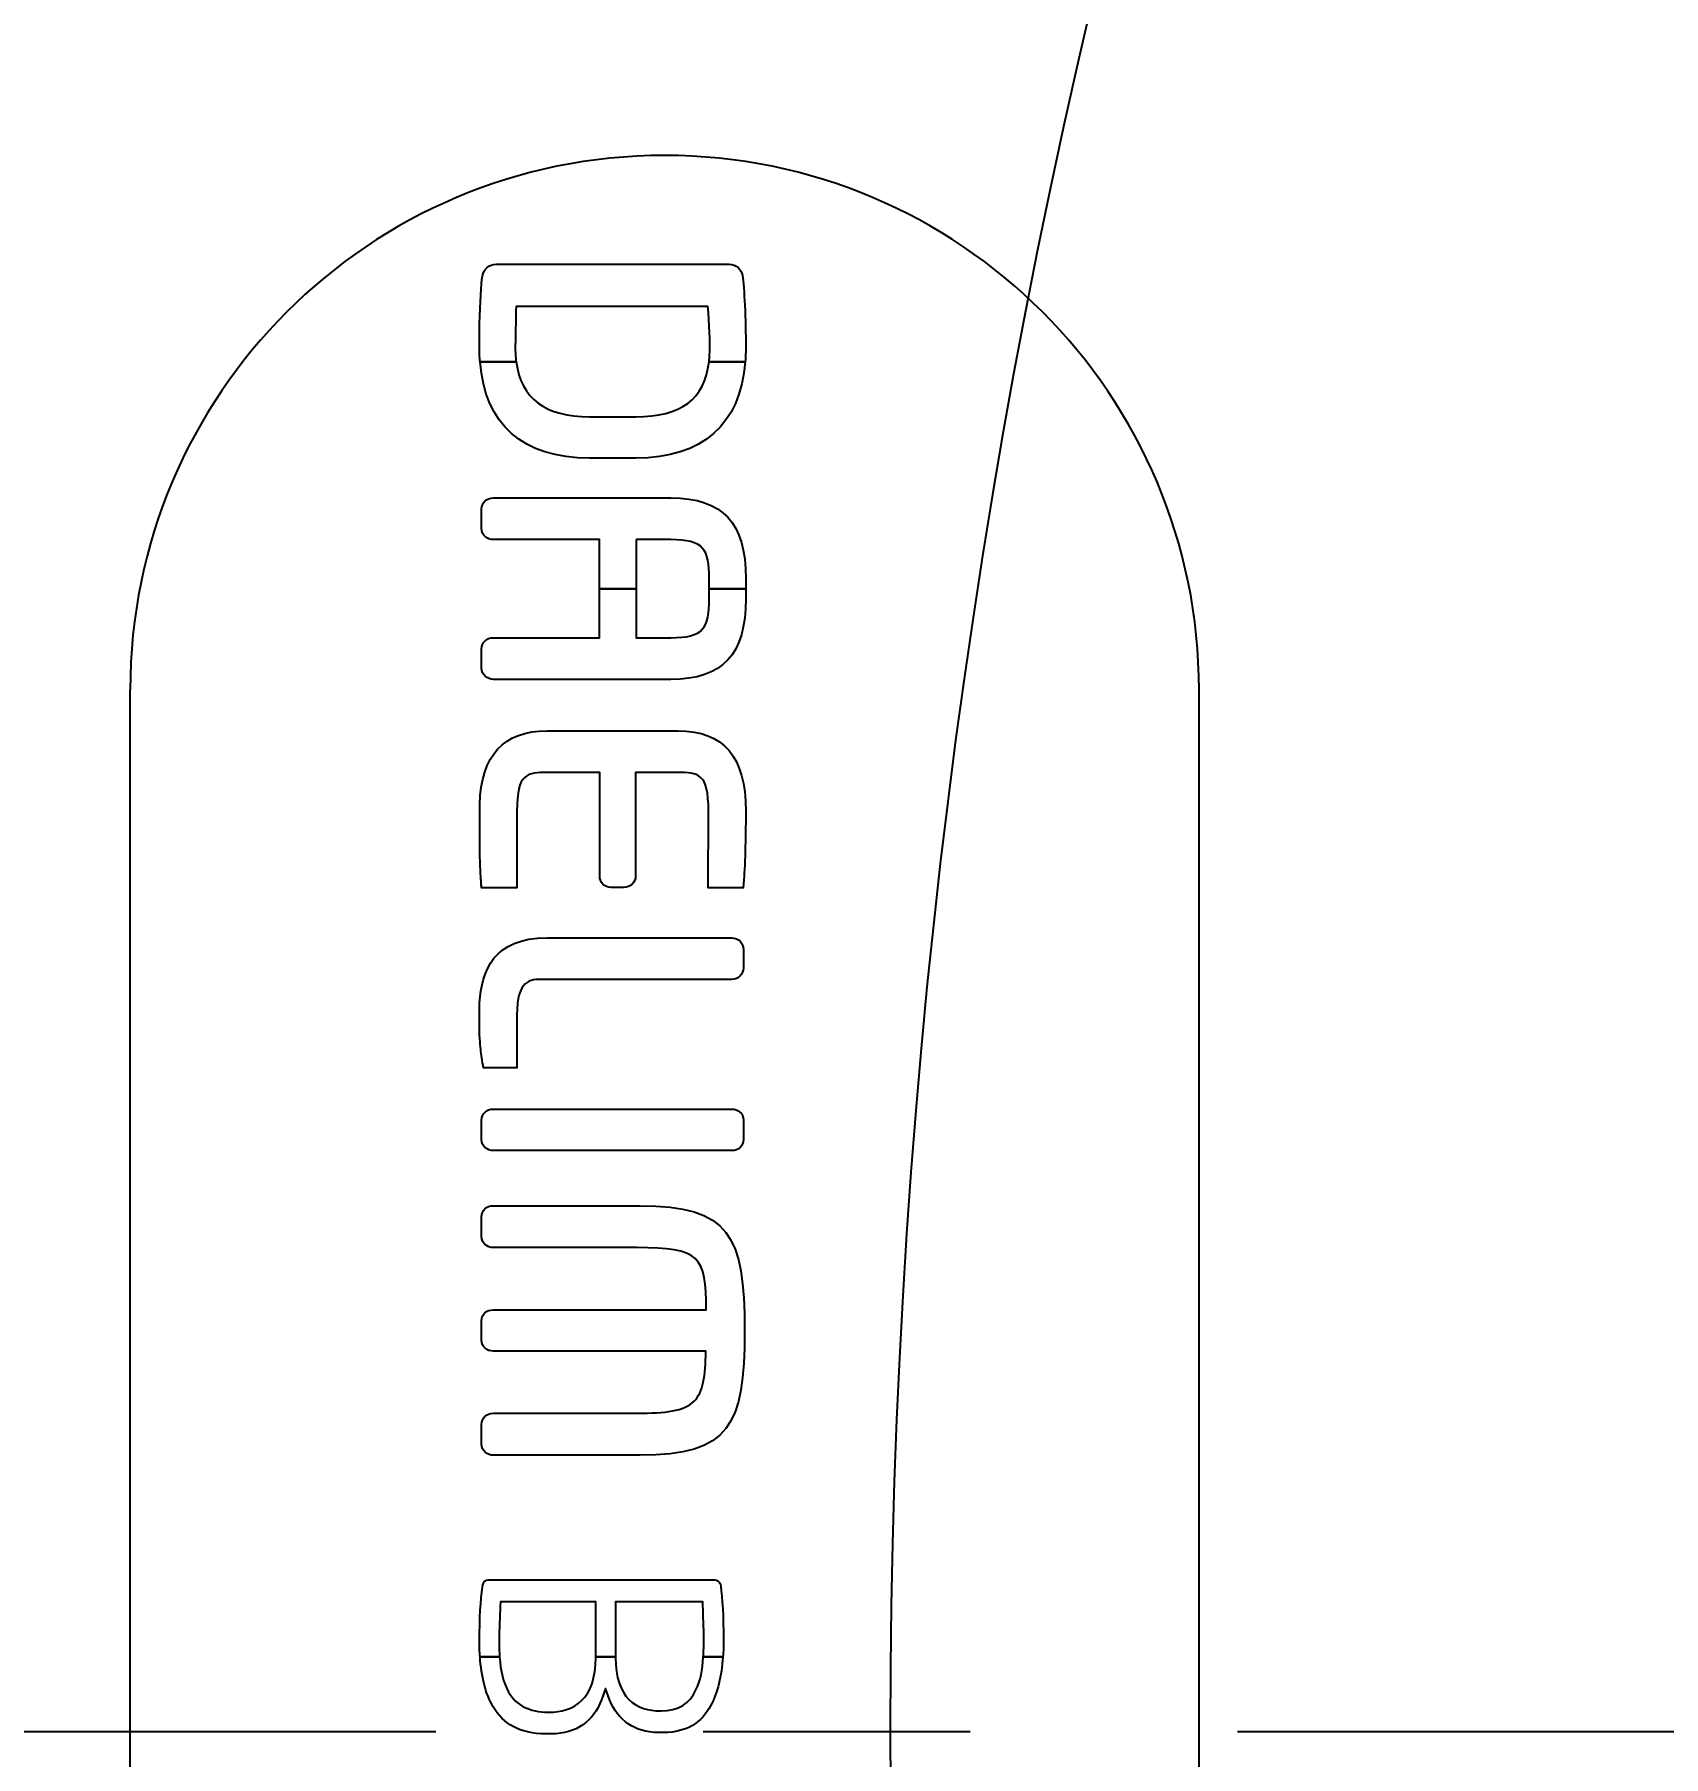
# Model space of a CAD drawing. Header units: inches. Extents: x -15723 to -7264, y -5919 to -976.
# Drawn here: x -15245.51 to -15215.02, y -1646.66 to -1614.43 of the extents above; entities that cross this region are included whole.
import ezdxf
from ezdxf.lldxf.tags import DXFTag

# ---------------------------------------------------------------- set-up
doc = ezdxf.new("R2010")
doc.units = ezdxf.units.IN
doc.header["$MEASUREMENT"] = 0
doc.linetypes.add('CENTER', pattern=[2, 1.25, -0.25, 0.25, -0.25])
doc.layers.add('CENTER', color=2, linetype='CENTER')
doc.layers.add('THIN', color=8, linetype='Continuous')
doc.styles.get("Standard").update_dxf_attribs({"font": 'NanumGothic.ttf'})
tags = doc.linetypes.add('DASHED', pattern=[0.75, 0.5, -0.25]).pattern_tags.tags
tags[6:7] = [DXFTag(74, 4), DXFTag(75, 0), DXFTag(340, '0'), DXFTag(46, 1.0), DXFTag(50, 0.0), DXFTag(44, 0.0), DXFTag(45, 0.0)]
tags[4:5] = [DXFTag(74, 4), DXFTag(75, 0), DXFTag(340, '0'), DXFTag(46, 1.0), DXFTag(50, 0.0), DXFTag(44, 0.0), DXFTag(45, 0.0)]
doc.dimstyles.get("Standard").update_dxf_attribs({"dimtxt": 20, "dimasz": 20, "dimexe": 5, "dimexo": 1.5, "dimgap": 10, "dimtad": 0, "dimtoh": 1, "dimdec": 0, "dimzin": 0, "dimdsep": 46, "dimtxsty": 'Standard', "dimcen": 0, "dimclrd": 3, "dimclre": 3, "dimclrt": 2, "dimadec": 0, "dimazin": 3, "dimtfac": 1, "dimtdec": 0, "dimtofl": 0, "dimtmove": 0, "dimatfit": 3, "dimfxl": 0, "dimtolj": 1, "dimtzin": 0, "dimlwd": 0, "dimlwe": 25, "dimarcsym": 0})

# ---------------------------------------------------------------- blocks, each defined once
blk = doc.blocks.new('*D14')
at = {"color": 3, "linetype": 'Continuous', "lineweight": 25}
for p, q in [((-15559.306, -1644.757), (-15559.306, -1343.236)), ((-14819.306, -1644.694), (-14819.306, -1343.236))]:
    blk.add_line(p, q, dxfattribs=at)
at = {"color": 3, "linetype": 'Continuous', "lineweight": 0}
for p, q in [((-15539.306, -1348.236), (-15223.526, -1348.236)), ((-14839.306, -1348.236), (-15155.085, -1348.236))]:
    blk.add_line(p, q, dxfattribs=at)
at = {"color": 3}
for points in [[(-15539.306, -1344.903), (-15539.306, -1351.57), (-15559.306, -1348.236)], [(-14839.306, -1344.903), (-14839.306, -1351.57), (-14819.306, -1348.236)]]:
    blk.add_solid(points, dxfattribs=at)
at = {"layer": 'DEFPOINTS', "color": 0}
for p in [(-14819.306, -1348.236), (-14819.306, -1646.194), (-15559.306, -1646.257)]:
    blk.add_point(p, dxfattribs=at)
at = {"color": 2, "insert": (-15189.306, -1348.236), "char_height": 20, "attachment_point": 5}
blk.add_mtext('\\A1;740', dxfattribs=at)
blk = doc.blocks.new('*D16')
at = {"color": 3, "linetype": 'Continuous', "lineweight": 25}
for p, q in [((-15288.526, -1574.694), (-15288.526, -1382.528)), ((-14819.306, -1644.694), (-14819.306, -1382.528))]:
    blk.add_line(p, q, dxfattribs=at)
at = {"color": 3, "linetype": 'Continuous', "lineweight": 0}
for p, q in [((-15268.526, -1387.528), (-15088.651, -1387.528)), ((-14839.306, -1387.528), (-15019.18, -1387.528))]:
    blk.add_line(p, q, dxfattribs=at)
at = {"color": 3}
for points in [[(-15268.526, -1384.194), (-15268.526, -1390.861), (-15288.526, -1387.528)], [(-14839.306, -1384.194), (-14839.306, -1390.861), (-14819.306, -1387.528)]]:
    blk.add_solid(points, dxfattribs=at)
at = {"layer": 'DEFPOINTS', "color": 0}
for p in [(-14819.306, -1387.528), (-15288.526, -1576.194), (-14819.306, -1646.194)]:
    blk.add_point(p, dxfattribs=at)
at = {"color": 2, "insert": (-15053.916, -1387.528), "char_height": 20, "attachment_point": 5}
blk.add_mtext('\\A1;470', dxfattribs=at)
blk = doc.blocks.new('2E12E')
at = {"layer": 'THIN', "color": 2, "linetype": 'DASHED', "ltscale": 3}
for p, q in [((6857.219, 1056.492), (6857.219, 1095.492)), ((6877.219, 1056.492), (6877.219, 1095.492))]:
    blk.add_line(p, q, dxfattribs=at)
blk.add_arc((6867.219, 1095.492), 10, 0, 180, dxfattribs=at)
at = {"layer": 'THIN', "color": 2}
for points, knots in [([(6864.442, 1101.633), (6864.43, 1101.721), (6864.424, 1101.815), (6864.424, 1101.915), (6864.424, 1101.915), (6864.424, 1101.915), (6864.436, 1102.514), (6864.44, 1102.664), (6864.44, 1102.664), (6864.44, 1102.664), (6868.029, 1102.664), (6868.029, 1102.664), (6868.029, 1102.664), (6868.06, 1102.36), (6868.066, 1101.92), (6868.066, 1101.915), (6868.066, 1101.915), (6868.066, 1101.815), (6868.061, 1101.721), (6868.05, 1101.633), (6868.05, 1101.633), (6868.05, 1101.633), (6868.727, 1101.633), (6868.727, 1101.633), (6868.727, 1101.633), (6868.735, 1101.724), (6868.738, 1101.818), (6868.738, 1101.915), (6868.738, 1101.915), (6868.738, 1102.398), (6868.71, 1103.036), (6868.677, 1103.243), (6868.677, 1103.243), (6868.655, 1103.368), (6868.558, 1103.457), (6868.43, 1103.457), (6868.43, 1103.457), (6868.43, 1103.457), (6864.066, 1103.457), (6864.066, 1103.457), (6864.066, 1103.457), (6863.927, 1103.457), (6863.837, 1103.367), (6863.809, 1103.237), (6863.809, 1103.237), (6863.789, 1103.096), (6863.769, 1102.725), (6863.758, 1102.346), (6863.758, 1102.346), (6863.758, 1102.346), (6863.758, 1101.722), (6863.758, 1101.722), (6863.758, 1101.722), (6863.76, 1101.692), (6863.762, 1101.662), (6863.765, 1101.633), (6863.765, 1101.633), (6863.765, 1101.633), (6864.442, 1101.633), (6864.442, 1101.633)], [0, 0, 0, 0, 0.066667, 0.066667, 0.066667, 0.066667, 0.133333, 0.133333, 0.133333, 0.133333, 0.2, 0.2, 0.2, 0.2, 0.266667, 0.266667, 0.266667, 0.266667, 0.333333, 0.333333, 0.333333, 0.333333, 0.4, 0.4, 0.4, 0.4, 0.466667, 0.466667, 0.466667, 0.466667, 0.533333, 0.533333, 0.533333, 0.533333, 0.6, 0.6, 0.6, 0.6, 0.666667, 0.666667, 0.666667, 0.666667, 0.733333, 0.733333, 0.733333, 0.733333, 0.8, 0.8, 0.8, 0.8, 0.866667, 0.866667, 0.866667, 0.866667, 0.933333, 0.933333, 0.933333, 0.933333, 1, 1, 1, 1]), ([(6865.816, 1100.603), (6864.986, 1100.603), (6864.533, 1100.94), (6864.442, 1101.633), (6864.442, 1101.633), (6864.442, 1101.633), (6863.765, 1101.633), (6863.765, 1101.633), (6863.765, 1101.633), (6863.859, 1100.452), (6864.563, 1099.829), (6865.816, 1099.829), (6865.816, 1099.829), (6865.816, 1099.829), (6866.677, 1099.829), (6866.677, 1099.829), (6866.677, 1099.829), (6867.93, 1099.829), (6868.633, 1100.451), (6868.727, 1101.633), (6868.727, 1101.633), (6868.727, 1101.633), (6868.05, 1101.633), (6868.05, 1101.633), (6868.05, 1101.633), (6867.965, 1100.924), (6867.53, 1100.603), (6866.677, 1100.603), (6866.677, 1100.603), (6866.677, 1100.603), (6865.816, 1100.603), (6865.816, 1100.603)], [0, 0, 0, 0, 0.125, 0.125, 0.125, 0.125, 0.25, 0.25, 0.25, 0.25, 0.375, 0.375, 0.375, 0.375, 0.5, 0.5, 0.5, 0.5, 0.625, 0.625, 0.625, 0.625, 0.75, 0.75, 0.75, 0.75, 0.875, 0.875, 0.875, 0.875, 1, 1, 1, 1]), ([(6866.684, 1098.303), (6866.684, 1098.303), (6867.335, 1098.303), (6867.335, 1098.303), (6867.335, 1098.303), (6867.949, 1098.303), (6868.053, 1098.122), (6868.053, 1097.577), (6868.053, 1097.577), (6868.053, 1097.577), (6868.053, 1097.384), (6868.053, 1097.384), (6868.053, 1097.384), (6868.053, 1097.384), (6868.738, 1097.384), (6868.738, 1097.384), (6868.738, 1097.384), (6868.738, 1097.384), (6868.738, 1097.577), (6868.738, 1097.577), (6868.738, 1097.577), (6868.738, 1098.618), (6868.307, 1099.083), (6867.335, 1099.083), (6867.335, 1099.083), (6867.335, 1099.083), (6864.01, 1099.083), (6864.01, 1099.083), (6864.01, 1099.083), (6863.892, 1099.083), (6863.792, 1098.986), (6863.792, 1098.877), (6863.792, 1098.877), (6863.792, 1098.877), (6863.792, 1098.511), (6863.792, 1098.511), (6863.792, 1098.511), (6863.792, 1098.383), (6863.907, 1098.303), (6864.01, 1098.303), (6864.01, 1098.303), (6864.01, 1098.303), (6865.999, 1098.303), (6865.999, 1098.303), (6865.999, 1098.303), (6865.999, 1098.303), (6865.999, 1097.384), (6865.999, 1097.384), (6865.999, 1097.384), (6865.999, 1097.384), (6866.684, 1097.384), (6866.684, 1097.384), (6866.684, 1097.384), (6866.684, 1097.384), (6866.684, 1098.303), (6866.684, 1098.303)], [0, 0, 0, 0, 0.071429, 0.071429, 0.071429, 0.071429, 0.142857, 0.142857, 0.142857, 0.142857, 0.214286, 0.214286, 0.214286, 0.214286, 0.285714, 0.285714, 0.285714, 0.285714, 0.357143, 0.357143, 0.357143, 0.357143, 0.428571, 0.428571, 0.428571, 0.428571, 0.5, 0.5, 0.5, 0.5, 0.571429, 0.571429, 0.571429, 0.571429, 0.642857, 0.642857, 0.642857, 0.642857, 0.714286, 0.714286, 0.714286, 0.714286, 0.785714, 0.785714, 0.785714, 0.785714, 0.857143, 0.857143, 0.857143, 0.857143, 0.928571, 0.928571, 0.928571, 0.928571, 1, 1, 1, 1]), ([(6868.053, 1097.384), (6868.053, 1097.384), (6868.053, 1097.196), (6868.053, 1097.196), (6868.053, 1097.196), (6868.053, 1096.648), (6867.949, 1096.466), (6867.335, 1096.466), (6867.335, 1096.466), (6867.335, 1096.466), (6866.684, 1096.466), (6866.684, 1096.466), (6866.684, 1096.466), (6866.684, 1096.466), (6866.684, 1097.384), (6866.684, 1097.384), (6866.684, 1097.384), (6866.684, 1097.384), (6865.999, 1097.384), (6865.999, 1097.384), (6865.999, 1097.384), (6865.999, 1097.384), (6865.999, 1096.466), (6865.999, 1096.466), (6865.999, 1096.466), (6865.999, 1096.466), (6864.01, 1096.466), (6864.01, 1096.466), (6864.01, 1096.466), (6863.888, 1096.466), (6863.792, 1096.374), (6863.792, 1096.257), (6863.792, 1096.257), (6863.792, 1096.257), (6863.792, 1095.899), (6863.792, 1095.899), (6863.792, 1095.899), (6863.792, 1095.771), (6863.909, 1095.688), (6864.01, 1095.688), (6864.01, 1095.688), (6864.01, 1095.688), (6867.335, 1095.688), (6867.335, 1095.688), (6867.335, 1095.688), (6868.307, 1095.688), (6868.738, 1096.153), (6868.738, 1097.196), (6868.738, 1097.196), (6868.738, 1097.196), (6868.738, 1097.384), (6868.738, 1097.384), (6868.738, 1097.384), (6868.738, 1097.384), (6868.053, 1097.384), (6868.053, 1097.384)], [0, 0, 0, 0, 0.071429, 0.071429, 0.071429, 0.071429, 0.142857, 0.142857, 0.142857, 0.142857, 0.214286, 0.214286, 0.214286, 0.214286, 0.285714, 0.285714, 0.285714, 0.285714, 0.357143, 0.357143, 0.357143, 0.357143, 0.428571, 0.428571, 0.428571, 0.428571, 0.5, 0.5, 0.5, 0.5, 0.571429, 0.571429, 0.571429, 0.571429, 0.642857, 0.642857, 0.642857, 0.642857, 0.714286, 0.714286, 0.714286, 0.714286, 0.785714, 0.785714, 0.785714, 0.785714, 0.857143, 0.857143, 0.857143, 0.857143, 0.928571, 0.928571, 0.928571, 0.928571, 1, 1, 1, 1]), ([(6863.79, 1091.821), (6863.79, 1091.821), (6863.793, 1091.787), (6863.793, 1091.787), (6863.793, 1091.787), (6863.793, 1091.787), (6864.455, 1091.787), (6864.455, 1091.787), (6864.455, 1091.787), (6864.455, 1091.787), (6864.455, 1093.223), (6864.455, 1093.223), (6864.455, 1093.223), (6864.455, 1093.943), (6864.654, 1093.943), (6865.022, 1093.943), (6865.022, 1093.943), (6865.022, 1093.943), (6866.004, 1093.943), (6866.004, 1093.943), (6866.004, 1093.943), (6866.004, 1093.943), (6866.004, 1092.013), (6866.004, 1092.013), (6866.004, 1092.013), (6866.004, 1091.89), (6866.092, 1091.792), (6866.212, 1091.792), (6866.212, 1091.792), (6866.212, 1091.792), (6866.457, 1091.792), (6866.457, 1091.792), (6866.457, 1091.792), (6866.579, 1091.792), (6866.677, 1091.89), (6866.677, 1092.013), (6866.677, 1092.013), (6866.677, 1092.013), (6866.677, 1093.943), (6866.677, 1093.943), (6866.677, 1093.943), (6866.677, 1093.943), (6867.47, 1093.943), (6867.47, 1093.943), (6867.47, 1093.943), (6867.838, 1093.943), (6868.04, 1093.943), (6868.04, 1093.223), (6868.04, 1093.223), (6868.04, 1093.223), (6868.034, 1091.787), (6868.034, 1091.787), (6868.034, 1091.787), (6868.034, 1091.787), (6868.686, 1091.787), (6868.686, 1091.787), (6868.686, 1091.787), (6868.686, 1091.787), (6868.702, 1091.94), (6868.702, 1091.94), (6868.702, 1091.94), (6868.726, 1092.223), (6868.738, 1092.871), (6868.738, 1093.227), (6868.738, 1093.227), (6868.738, 1094.235), (6868.324, 1094.725), (6867.47, 1094.725), (6867.47, 1094.725), (6867.47, 1094.725), (6865.022, 1094.725), (6865.022, 1094.725), (6865.022, 1094.725), (6864.201, 1094.725), (6863.792, 1094.27), (6863.759, 1093.346), (6863.759, 1093.346), (6863.759, 1093.346), (6863.759, 1092.555), (6863.759, 1092.555), (6863.759, 1092.555), (6863.764, 1092.3), (6863.771, 1092.068), (6863.783, 1091.939), (6863.783, 1091.939), (6863.783, 1091.943), (6863.79, 1091.821), (6863.79, 1091.821)], [0, 0, 0, 0, 0.045455, 0.045455, 0.045455, 0.045455, 0.090909, 0.090909, 0.090909, 0.090909, 0.136364, 0.136364, 0.136364, 0.136364, 0.181818, 0.181818, 0.181818, 0.181818, 0.227273, 0.227273, 0.227273, 0.227273, 0.272727, 0.272727, 0.272727, 0.272727, 0.318182, 0.318182, 0.318182, 0.318182, 0.363636, 0.363636, 0.363636, 0.363636, 0.409091, 0.409091, 0.409091, 0.409091, 0.454545, 0.454545, 0.454545, 0.454545, 0.5, 0.5, 0.5, 0.5, 0.545455, 0.545455, 0.545455, 0.545455, 0.590909, 0.590909, 0.590909, 0.590909, 0.636364, 0.636364, 0.636364, 0.636364, 0.681818, 0.681818, 0.681818, 0.681818, 0.727273, 0.727273, 0.727273, 0.727273, 0.772727, 0.772727, 0.772727, 0.772727, 0.818182, 0.818182, 0.818182, 0.818182, 0.863636, 0.863636, 0.863636, 0.863636, 0.909091, 0.909091, 0.909091, 0.909091, 0.954545, 0.954545, 0.954545, 0.954545, 1, 1, 1, 1]), ([(6863.804, 1088.563), (6863.804, 1088.564), (6863.824, 1088.453), (6863.824, 1088.453), (6863.824, 1088.453), (6863.824, 1088.453), (6863.83, 1088.419), (6863.83, 1088.419), (6863.83, 1088.419), (6863.83, 1088.419), (6864.455, 1088.419), (6864.455, 1088.419), (6864.455, 1088.419), (6864.455, 1088.419), (6864.455, 1089.405), (6864.455, 1089.405), (6864.455, 1089.405), (6864.455, 1090.072), (6864.702, 1090.072), (6864.948, 1090.072), (6864.948, 1090.072), (6864.948, 1090.072), (6868.477, 1090.072), (6868.477, 1090.072), (6868.477, 1090.072), (6868.596, 1090.072), (6868.696, 1090.173), (6868.696, 1090.292), (6868.696, 1090.292), (6868.696, 1090.292), (6868.696, 1090.629), (6868.696, 1090.629), (6868.696, 1090.629), (6868.696, 1090.749), (6868.596, 1090.851), (6868.477, 1090.851), (6868.477, 1090.851), (6868.477, 1090.851), (6865.022, 1090.851), (6865.022, 1090.851), (6865.022, 1090.851), (6864.015, 1090.851), (6863.795, 1090.238), (6863.758, 1089.631), (6863.758, 1089.631), (6863.758, 1089.631), (6863.758, 1089.035), (6863.758, 1089.035), (6863.758, 1089.035), (6863.766, 1088.838), (6863.78, 1088.747), (6863.792, 1088.65), (6863.792, 1088.65), (6863.792, 1088.65), (6863.804, 1088.563), (6863.804, 1088.563)], [0, 0, 0, 0, 0.071429, 0.071429, 0.071429, 0.071429, 0.142857, 0.142857, 0.142857, 0.142857, 0.214286, 0.214286, 0.214286, 0.214286, 0.285714, 0.285714, 0.285714, 0.285714, 0.357143, 0.357143, 0.357143, 0.357143, 0.428571, 0.428571, 0.428571, 0.428571, 0.5, 0.5, 0.5, 0.5, 0.571429, 0.571429, 0.571429, 0.571429, 0.642857, 0.642857, 0.642857, 0.642857, 0.714286, 0.714286, 0.714286, 0.714286, 0.785714, 0.785714, 0.785714, 0.785714, 0.857143, 0.857143, 0.857143, 0.857143, 0.928571, 0.928571, 0.928571, 0.928571, 1, 1, 1, 1]), ([(6868.696, 1087.437), (6868.696, 1087.568), (6868.588, 1087.646), (6868.484, 1087.646), (6868.484, 1087.646), (6868.484, 1087.646), (6864.01, 1087.646), (6864.01, 1087.646), (6864.01, 1087.646), (6863.887, 1087.646), (6863.792, 1087.552), (6863.792, 1087.437), (6863.792, 1087.437), (6863.792, 1087.437), (6863.792, 1087.075), (6863.792, 1087.075), (6863.792, 1087.075), (6863.792, 1086.945), (6863.907, 1086.868), (6864.01, 1086.868), (6864.01, 1086.868), (6864.01, 1086.868), (6868.484, 1086.868), (6868.484, 1086.868), (6868.484, 1086.868), (6868.601, 1086.868), (6868.696, 1086.958), (6868.696, 1087.075), (6868.696, 1087.075), (6868.696, 1087.075), (6868.696, 1087.437), (6868.696, 1087.437)], [0, 0, 0, 0, 0.125, 0.125, 0.125, 0.125, 0.25, 0.25, 0.25, 0.25, 0.375, 0.375, 0.375, 0.375, 0.5, 0.5, 0.5, 0.5, 0.625, 0.625, 0.625, 0.625, 0.75, 0.75, 0.75, 0.75, 0.875, 0.875, 0.875, 0.875, 1, 1, 1, 1]), ([(6863.792, 1081.746), (6863.792, 1081.746), (6863.792, 1081.376), (6863.792, 1081.376), (6863.792, 1081.376), (6863.792, 1081.249), (6863.91, 1081.168), (6864.01, 1081.168), (6864.01, 1081.168), (6864.01, 1081.168), (6866.76, 1081.168), (6866.76, 1081.168), (6866.76, 1081.168), (6868.434, 1081.168), (6868.716, 1081.72), (6868.716, 1083.499), (6868.716, 1083.499), (6868.716, 1085.285), (6868.434, 1085.837), (6866.76, 1085.837), (6866.76, 1085.837), (6866.76, 1085.837), (6864.01, 1085.837), (6864.01, 1085.837), (6864.01, 1085.837), (6863.887, 1085.837), (6863.792, 1085.744), (6863.792, 1085.628), (6863.792, 1085.628), (6863.792, 1085.628), (6863.792, 1085.261), (6863.792, 1085.261), (6863.792, 1085.261), (6863.792, 1085.13), (6863.907, 1085.052), (6864.01, 1085.052), (6864.01, 1085.052), (6864.01, 1085.052), (6866.699, 1085.052), (6866.699, 1085.052), (6866.699, 1085.052), (6867.88, 1085.052), (6867.995, 1084.892), (6867.998, 1083.889), (6867.998, 1083.889), (6867.998, 1083.889), (6864.01, 1083.889), (6864.01, 1083.889), (6864.01, 1083.889), (6863.883, 1083.889), (6863.792, 1083.802), (6863.792, 1083.683), (6863.792, 1083.683), (6863.792, 1083.683), (6863.792, 1083.321), (6863.792, 1083.321), (6863.792, 1083.321), (6863.792, 1083.192), (6863.907, 1083.115), (6864.01, 1083.115), (6864.01, 1083.115), (6864.01, 1083.115), (6867.99, 1083.115), (6867.99, 1083.115), (6867.99, 1083.115), (6867.988, 1082.647), (6867.938, 1082.349), (6867.773, 1082.18), (6867.773, 1082.18), (6867.587, 1081.991), (6867.235, 1081.955), (6866.699, 1081.955), (6866.699, 1081.955), (6866.699, 1081.955), (6864.01, 1081.955), (6864.01, 1081.955), (6864.01, 1081.955), (6863.892, 1081.955), (6863.792, 1081.86), (6863.792, 1081.746)], [0, 0, 0, 0, 0.05, 0.05, 0.05, 0.05, 0.1, 0.1, 0.1, 0.1, 0.15, 0.15, 0.15, 0.15, 0.2, 0.2, 0.2, 0.2, 0.25, 0.25, 0.25, 0.25, 0.3, 0.3, 0.3, 0.3, 0.35, 0.35, 0.35, 0.35, 0.4, 0.4, 0.4, 0.4, 0.45, 0.45, 0.45, 0.45, 0.5, 0.5, 0.5, 0.5, 0.55, 0.55, 0.55, 0.55, 0.6, 0.6, 0.6, 0.6, 0.65, 0.65, 0.65, 0.65, 0.7, 0.7, 0.7, 0.7, 0.75, 0.75, 0.75, 0.75, 0.8, 0.8, 0.8, 0.8, 0.85, 0.85, 0.85, 0.85, 0.9, 0.9, 0.9, 0.9, 0.95, 0.95, 0.95, 0.95, 1, 1, 1, 1]), ([(6864.131, 1077.392), (6864.124, 1077.488), (6864.121, 1077.588), (6864.121, 1077.695), (6864.121, 1077.695), (6864.121, 1077.917), (6864.137, 1078.144), (6864.144, 1078.346), (6864.144, 1078.346), (6864.144, 1078.346), (6864.146, 1078.425), (6864.146, 1078.425), (6864.146, 1078.425), (6864.146, 1078.425), (6865.929, 1078.425), (6865.929, 1078.425), (6865.929, 1078.425), (6865.929, 1078.425), (6865.929, 1077.392), (6865.929, 1077.392), (6865.929, 1077.392), (6865.929, 1077.392), (6866.303, 1077.392), (6866.303, 1077.392), (6866.303, 1077.392), (6866.303, 1077.392), (6866.303, 1078.425), (6866.303, 1078.425), (6866.303, 1078.425), (6866.303, 1078.425), (6867.934, 1078.425), (6867.934, 1078.425), (6867.934, 1078.425), (6867.934, 1078.425), (6867.936, 1078.347), (6867.936, 1078.347), (6867.936, 1078.347), (6867.941, 1078.173), (6867.952, 1077.942), (6867.952, 1077.726), (6867.952, 1077.726), (6867.952, 1077.608), (6867.95, 1077.497), (6867.943, 1077.392), (6867.943, 1077.392), (6867.943, 1077.392), (6868.311, 1077.392), (6868.311, 1077.392), (6868.311, 1077.392), (6868.319, 1077.5), (6868.323, 1077.612), (6868.322, 1077.726), (6868.322, 1077.726), (6868.322, 1078.128), (6868.297, 1078.508), (6868.269, 1078.711), (6868.269, 1078.711), (6868.263, 1078.764), (6868.246, 1078.791), (6868.227, 1078.806), (6868.227, 1078.806), (6868.216, 1078.822), (6868.183, 1078.836), (6868.118, 1078.836), (6868.118, 1078.836), (6868.118, 1078.836), (6863.97, 1078.836), (6863.97, 1078.836), (6863.97, 1078.836), (6863.897, 1078.836), (6863.865, 1078.822), (6863.85, 1078.81), (6863.85, 1078.81), (6863.839, 1078.797), (6863.82, 1078.766), (6863.809, 1078.699), (6863.809, 1078.699), (6863.777, 1078.471), (6863.755, 1078.104), (6863.755, 1077.695), (6863.755, 1077.695), (6863.754, 1077.592), (6863.757, 1077.49), (6863.765, 1077.392), (6863.765, 1077.392), (6863.765, 1077.392), (6864.131, 1077.392), (6864.131, 1077.392)], [0, 0, 0, 0, 0.045455, 0.045455, 0.045455, 0.045455, 0.090909, 0.090909, 0.090909, 0.090909, 0.136364, 0.136364, 0.136364, 0.136364, 0.181818, 0.181818, 0.181818, 0.181818, 0.227273, 0.227273, 0.227273, 0.227273, 0.272727, 0.272727, 0.272727, 0.272727, 0.318182, 0.318182, 0.318182, 0.318182, 0.363636, 0.363636, 0.363636, 0.363636, 0.409091, 0.409091, 0.409091, 0.409091, 0.454545, 0.454545, 0.454545, 0.454545, 0.5, 0.5, 0.5, 0.5, 0.545455, 0.545455, 0.545455, 0.545455, 0.590909, 0.590909, 0.590909, 0.590909, 0.636364, 0.636364, 0.636364, 0.636364, 0.681818, 0.681818, 0.681818, 0.681818, 0.727273, 0.727273, 0.727273, 0.727273, 0.772727, 0.772727, 0.772727, 0.772727, 0.818182, 0.818182, 0.818182, 0.818182, 0.863636, 0.863636, 0.863636, 0.863636, 0.909091, 0.909091, 0.909091, 0.909091, 0.954545, 0.954545, 0.954545, 0.954545, 1, 1, 1, 1]), ([(6865.04, 1076.359), (6864.689, 1076.356), (6864.44, 1076.492), (6864.3, 1076.735), (6864.3, 1076.735), (6864.198, 1076.911), (6864.15, 1077.132), (6864.131, 1077.392), (6864.131, 1077.392), (6864.131, 1077.392), (6863.765, 1077.392), (6863.765, 1077.392), (6863.765, 1077.392), (6863.79, 1077.031), (6863.867, 1076.704), (6864.009, 1076.459), (6864.009, 1076.459), (6864.202, 1076.148), (6864.494, 1075.954), (6865.001, 1075.952), (6865.001, 1075.952), (6865.001, 1075.952), (6865.107, 1075.952), (6865.107, 1075.952), (6865.107, 1075.952), (6865.554, 1075.954), (6865.898, 1076.191), (6866.036, 1076.592), (6866.036, 1076.592), (6866.036, 1076.592), (6866.116, 1076.801), (6866.116, 1076.801), (6866.116, 1076.801), (6866.116, 1076.801), (6866.189, 1076.593), (6866.189, 1076.593), (6866.189, 1076.593), (6866.351, 1076.197), (6866.661, 1075.98), (6867.094, 1075.978), (6867.094, 1075.978), (6867.094, 1075.978), (6867.199, 1075.978), (6867.199, 1075.978), (6867.199, 1075.978), (6867.644, 1075.98), (6867.909, 1076.166), (6868.08, 1076.477), (6868.08, 1076.477), (6868.211, 1076.717), (6868.284, 1077.036), (6868.311, 1077.392), (6868.311, 1077.392), (6868.311, 1077.392), (6867.943, 1077.392), (6867.943, 1077.392), (6867.943, 1077.392), (6867.928, 1077.151), (6867.891, 1076.943), (6867.806, 1076.774), (6867.806, 1076.774), (6867.694, 1076.529), (6867.474, 1076.379), (6867.152, 1076.383), (6867.152, 1076.383), (6867.152, 1076.383), (6867.13, 1076.383), (6867.13, 1076.383), (6867.13, 1076.383), (6866.925, 1076.383), (6866.713, 1076.435), (6866.551, 1076.595), (6866.551, 1076.595), (6866.396, 1076.753), (6866.303, 1077.007), (6866.303, 1077.38), (6866.303, 1077.38), (6866.303, 1077.38), (6866.303, 1077.392), (6866.303, 1077.392), (6866.303, 1077.392), (6866.303, 1077.392), (6865.929, 1077.392), (6865.929, 1077.392), (6865.929, 1077.392), (6865.929, 1077.392), (6865.929, 1077.381), (6865.929, 1077.381), (6865.929, 1077.381), (6865.929, 1077), (6865.839, 1076.74), (6865.665, 1076.577), (6865.665, 1076.577), (6865.5, 1076.413), (6865.277, 1076.359), (6865.057, 1076.359), (6865.057, 1076.359), (6865.057, 1076.359), (6865.04, 1076.359), (6865.04, 1076.359)], [0, 0, 0, 0, 0.04, 0.04, 0.04, 0.04, 0.08, 0.08, 0.08, 0.08, 0.12, 0.12, 0.12, 0.12, 0.16, 0.16, 0.16, 0.16, 0.2, 0.2, 0.2, 0.2, 0.24, 0.24, 0.24, 0.24, 0.28, 0.28, 0.28, 0.28, 0.32, 0.32, 0.32, 0.32, 0.36, 0.36, 0.36, 0.36, 0.4, 0.4, 0.4, 0.4, 0.44, 0.44, 0.44, 0.44, 0.48, 0.48, 0.48, 0.48, 0.52, 0.52, 0.52, 0.52, 0.56, 0.56, 0.56, 0.56, 0.6, 0.6, 0.6, 0.6, 0.64, 0.64, 0.64, 0.64, 0.68, 0.68, 0.68, 0.68, 0.72, 0.72, 0.72, 0.72, 0.76, 0.76, 0.76, 0.76, 0.8, 0.8, 0.8, 0.8, 0.84, 0.84, 0.84, 0.84, 0.88, 0.88, 0.88, 0.88, 0.92, 0.92, 0.92, 0.92, 0.96, 0.96, 0.96, 0.96, 1, 1, 1, 1])]:
    blk.add_open_spline(points, degree=3, knots=knots, dxfattribs=at)
blk = doc.blocks.new('*D22')
at = {"color": 3, "linetype": 'Continuous', "lineweight": 25}
for p, q in [((-15549.038, -1451.432), (-14751.971, -1451.432)), ((-15549.038, -1841.082), (-14751.971, -1841.082))]:
    blk.add_line(p, q, dxfattribs=at)
at = {"color": 3, "linetype": 'Continuous', "lineweight": 0}
for p, q in [((-14756.971, -1471.432), (-14756.971, -1626.257)), ((-14756.971, -1821.082), (-14756.971, -1666.257))]:
    blk.add_line(p, q, dxfattribs=at)
at = {"color": 3}
for points in [[(-14760.304, -1471.432), (-14753.638, -1471.432), (-14756.971, -1451.432)], [(-14760.304, -1821.082), (-14753.638, -1821.082), (-14756.971, -1841.082)]]:
    blk.add_solid(points, dxfattribs=at)
at = {"layer": 'DEFPOINTS', "color": 0}
for p in [(-15550.538, -1451.432), (-15550.538, -1841.082), (-14756.971, -1841.082)]:
    blk.add_point(p, dxfattribs=at)
at = {"color": 2, "insert": (-14756.971, -1646.257), "char_height": 20, "attachment_point": 5}
blk.add_mtext('\\A1;390', dxfattribs=at)

msp = doc.modelspace()

# ---------------------------------------------------------------- linework, layer by layer
msp.add_arc((-15089.286, -1646.15), 140.211, 87.99158, 272.00842)
at = {"layer": 'CENTER', "color": 1, "linetype": 'CENTER', "ltscale": 20}
msp.add_line((-14797.998, -1646.194), (-15537.051, -1646.194), dxfattribs=at)

# ---------------------------------------------------------------- block references
msp.add_blockref('2E12E', (-22100.936, -2722.187))

# ---------------------------------------------------------------- dimensions: what is measured, and where the dimension line sits
dim = msp.add_linear_dim(base=(-14819.306, -1348.236), p1=(-15559.306, -1646.257), p2=(-14819.306, -1646.194), dimstyle='Standard', override={"dimtih": 1, "dimarcsym": 1})
dim.commit()
dim.dimension.update_dxf_attribs({"geometry": '*D14', "text_midpoint": (-15189.306, -1348.236), "dimtype": 160})
dim = msp.add_linear_dim(base=(-14819.306, -1387.528), p1=(-15288.526, -1576.194), p2=(-14819.306, -1646.194), text='470', dimstyle='Standard', override={"dimtih": 1, "dimarcsym": 1})
dim.commit()
dim.dimension.update_dxf_attribs({"geometry": '*D16', "text_midpoint": (-15053.916, -1387.528), "dimtype": 160})
dim = msp.add_linear_dim(base=(-14756.971, -1841.082), p1=(-15550.538, -1451.432), p2=(-15550.538, -1841.082), angle=90, dimstyle='Standard', override={"dimtih": 1, "dimarcsym": 1})
dim.commit()
dim.dimension.update_dxf_attribs({"geometry": '*D22', "text_midpoint": (-14756.971, -1646.257)})

doc.saveas('drawing.dxf')
